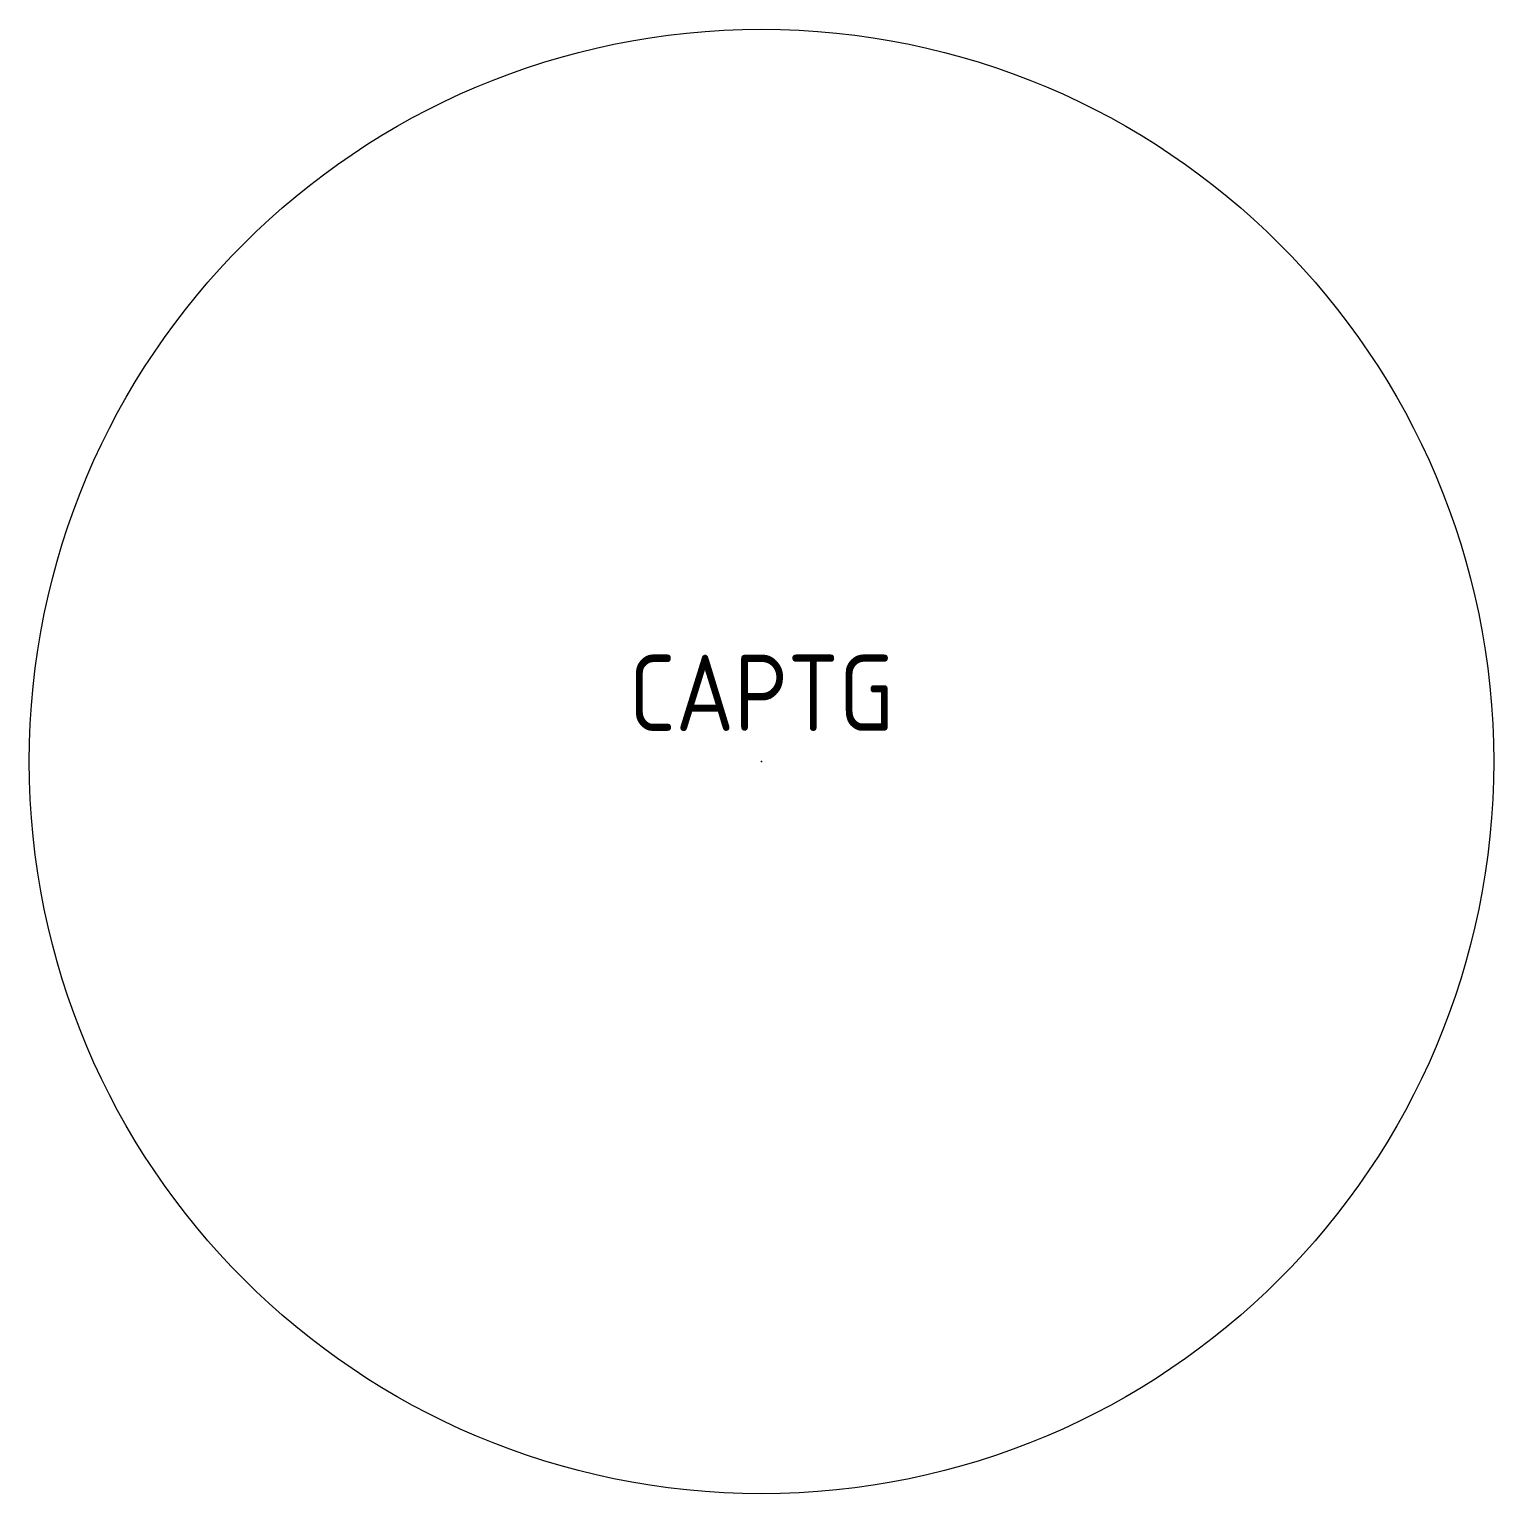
# Model space of a CAD drawing. Extents: x -24 to 24, y -24 to 24.
import ezdxf
from ezdxf.enums import TextEntityAlignment as Align

# ---------------------------------------------------------------- set-up
doc = ezdxf.new("R2010")
doc.units = 0
doc.header["$LTSCALE"] = 0.375
doc.header["$MEASUREMENT"] = 0
doc.layers.add('A-FURN-P-FREE', color=1, linetype='Continuous')
doc.layers.add('A-FURN-P-FREE-T', color=7, linetype='Continuous')
doc.styles.add('Notes', font='architxt.shx')

msp = doc.modelspace()

# ---------------------------------------------------------------- linework, layer by layer
at = {"layer": 'A-FURN-P-FREE'}
msp.add_circle((0, 0), 24, dxfattribs=at)
msp.add_point((0, 0), dxfattribs=at)

# ---------------------------------------------------------------- texts
at = {"layer": 'A-FURN-P-FREE-T', "style": 'Notes'}
msp.add_attdef('CAPTG', text='48', height=2.5, dxfattribs=at).set_placement((0, 1), align=Align.CENTER)
at = {"layer": 'A-FURN-P-FREE-T', "style": 'Notes', "flags": 1}
for tag, s in [('CAPPN', '854800'), ('CAPMG', 'STC'), ('CAPMC', 'SCA'), ('CAPQT', '1'), ('CAPDH', '0.000000'), ('CAPGC', '')]:
    msp.add_attdef(tag, (0, 0), s, height=0.001, dxfattribs=at)

doc.saveas('drawing.dxf')
